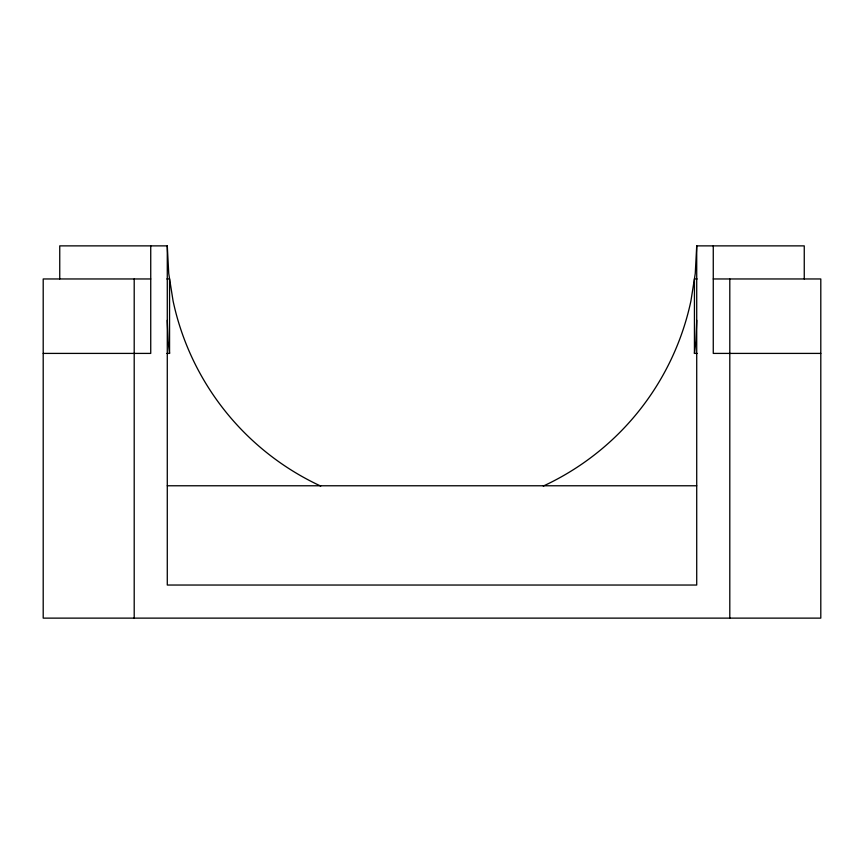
<?xml version="1.0" encoding="UTF-8"?>
<svg xmlns="http://www.w3.org/2000/svg" width="864" height="864" viewBox="0 0 864 864"><rect width="100%" height="100%" fill="white"/><g stroke="black" fill="none" stroke-linecap="round" stroke-linejoin="round"><path stroke-width="1.3" d="M696.719 320.328L695.898 341.096L694.44 353.408L697.118 353.408M804.254 278.964L804.254 245.873L696.719 245.873L695.261 273.542L690.93 300.91A264.719 264.719 0 0 1 543.272 486.065M320.728 486.065A264.719 264.719 0 0 1 173.07 300.91L168.739 273.542L167.281 245.873L59.746 245.873L59.746 278.964M150.736 278.964L43.2 278.964L43.2 618.127L820.8 618.127L820.8 278.964L713.264 278.964M166.871 278.964L169.56 278.964L169.56 353.408L166.882 353.408M697.129 278.964L694.44 278.964L694.44 353.408M43.2 353.408L150.736 353.408L150.736 245.873M820.8 353.408L713.264 353.408L713.264 245.873M167.281 485.773L696.719 485.773M169.56 353.408L168.102 341.096L167.281 320.328M729.799 278.964L729.799 618.127M696.719 245.873L696.719 585.036L167.281 585.036L167.281 245.873M134.201 278.964L134.201 618.127"/></g></svg>
